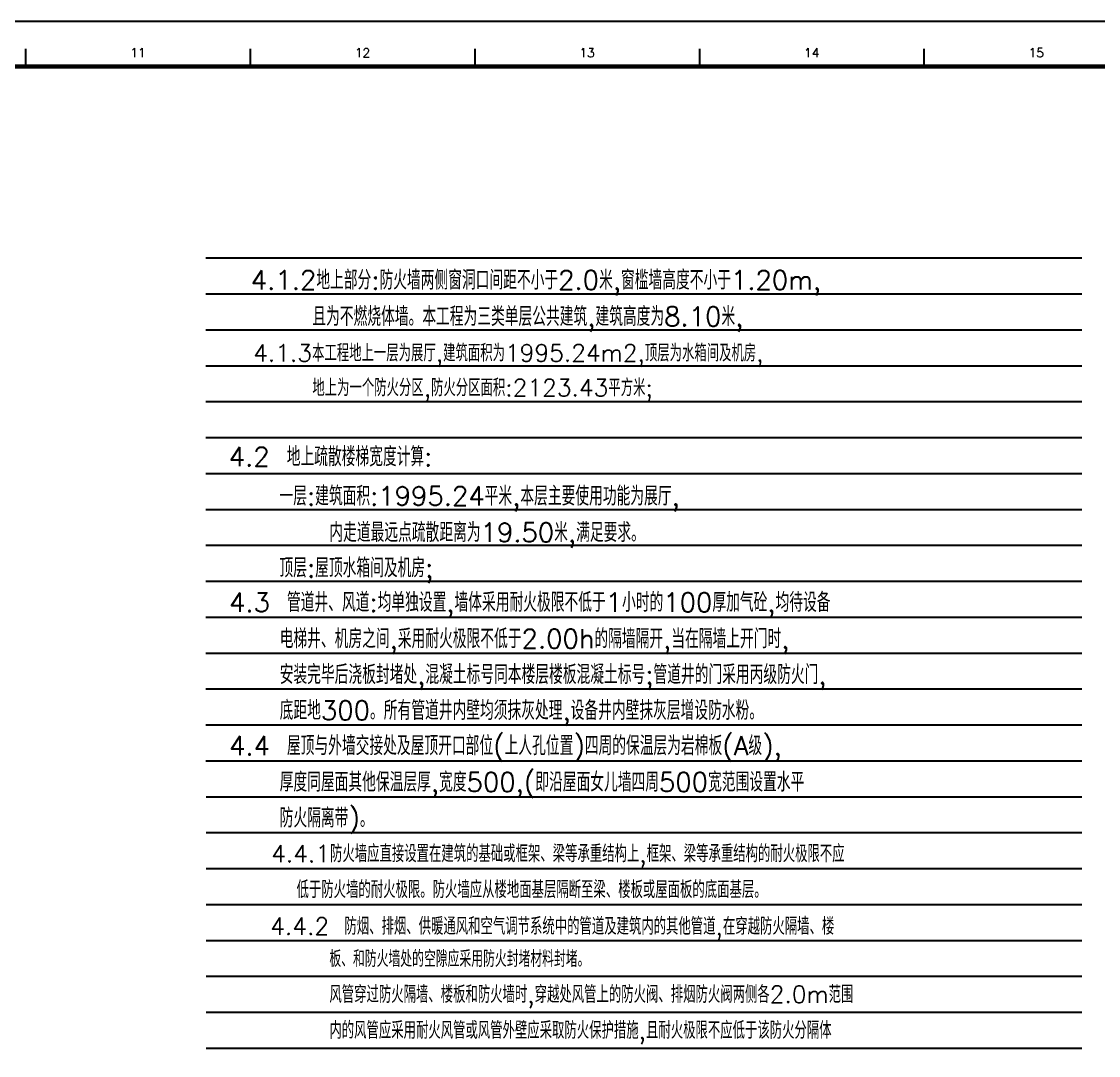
# Model space of a CAD drawing. Header units: inches. Extents: x 0 to 508000, y 0 to 738838.
# Drawn here: x 52409 to 76385, y 241709 to 264738 of the extents above; entities that cross this region are included whole.
import ezdxf
from ezdxf.enums import TextEntityAlignment as Align
from ezdxf.lldxf.tags import DXFTag

# ---------------------------------------------------------------- set-up
doc = ezdxf.new("R2010")
doc.units = ezdxf.units.IN
doc.header["$LTSCALE"] = 1000
doc.header["$MEASUREMENT"] = 0
doc.layers.get('0').update_dxf_attribs({"true_color": 0xffffff})
for name, color, linetype, true_color in [('TK', 7, 'Continuous', 0xffffff), ('ZG-图框层', 4, 'Continuous', 0x00ffff), ('打底线', 7, 'Continuous', 0xffffff)]:
    doc.layers.add(name, color=color, linetype=linetype, true_color=true_color)
doc.styles.add('ISOCP', font='txt.shx', dxfattribs={"height": 0.2, "bigfont": 'gbcbig.shx'})
doc.styles.add('TXTSTY_ANONYMOUS', font='txt.shx', dxfattribs={"height": 0.2, "bigfont": 'gbcbig.shx'})
tags = doc.linetypes.add('DOT2', pattern=[0.125, 0, -0.125]).pattern_tags.tags
tags[6:7] = [DXFTag(74, 4), DXFTag(75, 0), DXFTag(340, '0'), DXFTag(46, 0.0), DXFTag(50, 0.0), DXFTag(44, 0.0), DXFTag(45, 0.0)]
tags[4:5] = [DXFTag(74, 4), DXFTag(75, 0), DXFTag(340, '0'), DXFTag(46, 0.0), DXFTag(50, 0.0), DXFTag(44, 0.0), DXFTag(45, 0.0)]

msp = doc.modelspace()

# ---------------------------------------------------------------- linework, layer by layer
at = {"layer": 'TK', "lineweight": -3}
for p, q in [((52500, 264130), (52500, 263738)), ((57500, 264130), (57500, 263738)), ((62500, 264130), (62500, 263738)), ((67500, 264130), (67500, 263738)), ((72500, 264130), (72500, 263738))]:
    msp.add_line(p, q, dxfattribs=at)
at = {"layer": 'ZG-图框层', "lineweight": -3}
msp.add_lwpolyline([(0, 222738), (89100, 222738), (89100, 264738), (0, 264738)], close=True, dxfattribs=at)
at = {"layer": 'ZG-图框层', "lineweight": -3, "const_width": 100}
msp.add_lwpolyline([(2500, 223738), (88100, 223738), (88100, 263738), (2500, 263738)], close=True, dxfattribs=at)
at = {"layer": '打底线', "color": 252, "linetype": 'DOT2', "lineweight": -3, "ltscale": 2, "true_color": 0x848484}
for p, q in [((56514, 259473), (76013, 259473)), ((56514, 258673), (76013, 258673)), ((56514, 257873), (76013, 257873)), ((56514, 257073), (76013, 257073)), ((56514, 256273), (76013, 256273)), ((56514, 255473), (76013, 255473)), ((56514, 254673), (76013, 254673)), ((56514, 253873), (76013, 253873)), ((56514, 253073), (76013, 253073)), ((56514, 252273), (76013, 252273)), ((56514, 251473), (76013, 251473)), ((56514, 250673), (76013, 250673)), ((56514, 249873), (76013, 249873)), ((56514, 249073), (76013, 249073)), ((56514, 248273), (76013, 248273)), ((56519, 247473), (76018, 247473)), ((56519, 246673), (76018, 246673)), ((56519, 245873), (76018, 245873)), ((56519, 245073), (76018, 245073)), ((56519, 244273), (76018, 244273)), ((56519, 243473), (76018, 243473)), ((56519, 242673), (76018, 242673)), ((56519, 241873), (76018, 241873))]:
    msp.add_line(p, q, dxfattribs=at)

# ---------------------------------------------------------------- texts
at = {"style": 'TXTSTY_ANONYMOUS'}
for s, height, p in [('4.1.2地上部分:防火墙两侧窗洞口间距不小于2.0米,窗槛墙高度不小于1.20m,', 425, (57515, 258768)), ('4.2 地上疏散楼梯宽度计算:', 425, (57024, 254834)), ('4.3 管道井、风道:均单独设置,墙体采用耐火极限不低于1小时的100厚加气砼,均待设备', 425, (57029, 251590)), ('电梯井、机房之间,采用耐火极限不低于2.00h的隔墙隔开,当在隔墙上开门时,', 425, (58157, 250779)), ('安装完毕后浇板封堵处,混凝土标号同本楼层楼板混凝土标号;管道井的门采用丙级防火门,', 425, (58157, 249981)), ('底距地300。所有管道井内壁均须抹灰处理,设备井内壁抹灰层增设防水粉。', 425, (58157, 249183)), ('4.4 屋顶与外墙交接处及屋顶开口部位(上人孔位置)四周的保温层为岩棉板(A级),', 425, (57029, 248397)), ('厚度同屋面其他保温层厚,宽度500,(即沿屋面女儿墙四周500宽范围设置水平', 425, (58157, 247586)), ('防火隔离带)。', 425, (58157, 246788)), ('4.4.1防火墙应直接设置在建筑的基础或框架、梁等承重结构上,框架、梁等承重结构的耐火极限不应', 382.5, (57966, 246014)), ('低于防火墙的耐火极限。防火墙应从楼地面基层隔断至梁、楼板或屋面板的底面基层。', 382.5, (58532, 245214)), ('4.4.2 防烟、排烟、供暖通风和空气调节系统中的管道及建筑内的其他管道,在穿越防火隔墙、楼', 382.5, (57946, 244397)), ('板、和防火墙处的空隙应采用防火封堵材料封堵。', 365.5, (59263, 243680)), ('风管穿过防火隔墙、楼板和防火墙时,穿越处风管上的防火阀、排烟防火阀两侧各2.0m范围', 382.5, (59263, 242880)), ('内的风管应采用耐火风管或风管外壁应采取防火保护措施,且耐火极限不应低于该防火分隔体', 382.5, (59263, 242080))]:
    msp.add_text(s, height=height, dxfattribs=at).set_placement(p)
at = {"color": 2, "true_color": 0xffff00, "style": 'TXTSTY_ANONYMOUS'}
for s, height, p in [('且为不燃烧体墙。本工程为三类单层公共建筑,建筑高度为8.10米,', 425, (58884, 257956)), ('4.1.3本工程地上一层为展厅,建筑面积为1995.24m2,顶层为水箱间及机房,', 382.5, (57566, 257166)), ('地上为一个防火分区,防火分区面积:2123.43平方米;', 382.5, (58884, 256393)), ('一层:建筑面积:1995.24平米,本层主要使用功能为展厅,', 425, (58152, 253958)), ('内走道最远点疏散距离为19.50米,满足要求。', 425, (59263, 253147)), ('顶层:屋顶水箱间及机房;', 425, (58152, 252358))]:
    msp.add_text(s, height=height, dxfattribs=at).set_placement(p)
at = {"layer": 'TK', "style": 'ISOCP'}
for s, p in [('11', (55000, 264042)), ('12', (60000, 264042)), ('13', (65000, 264042)), ('14', (70000, 264042)), ('15', (75000, 264042))]:
    msp.add_text(s, height=200, dxfattribs=at).set_placement(p, align=Align.MIDDLE_CENTER)

doc.saveas('drawing.dxf')
